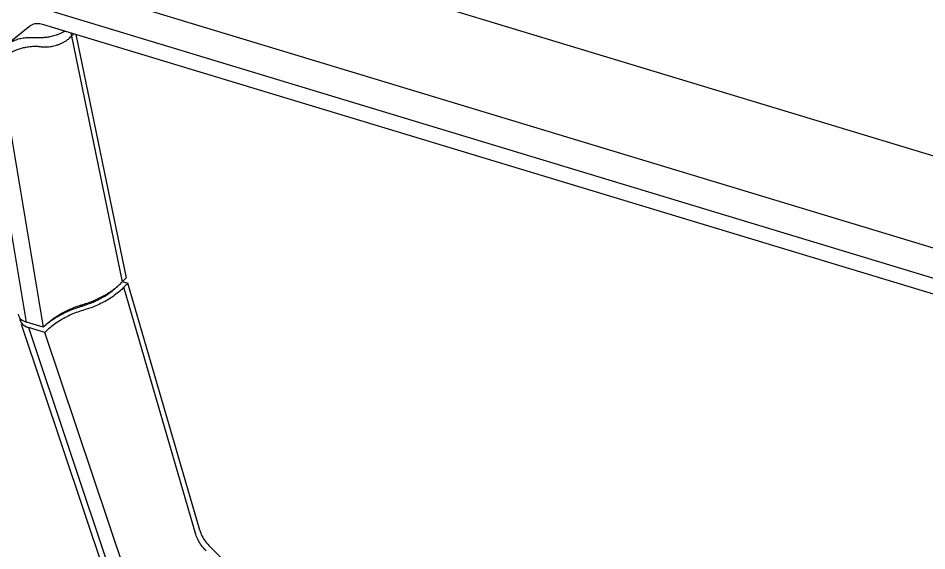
# Model space of a CAD drawing. Header units: millimetres. Extents: x 14343 to 15285, y -9166 to -7819.
# Drawn here: x 14376.5 to 14442, y -8420.6 to -8382.1 of the extents above; entities that cross this region are included whole.
import ezdxf

# ---------------------------------------------------------------- set-up
doc = ezdxf.new("R2010")
doc.units = ezdxf.units.MM

# ---------------------------------------------------------------- blocks, each defined once
blk = doc.blocks.new('u9')
at = {"color": 7, "linetype": 'Continuous'}
for p, q in [((-430.99, 118.774), (-304.514, 80.479)), ((-309.44, 75.308), (-435.915, 113.603)), ((-436.494, 111.611), (-310.018, 73.316)), ((-310.346, 72.256), (-435.646, 110.196)), ((-436.661, 110.092), (-438.651, 108.493)), ((-433.657, 109.364), (-433.487, 109.542)), ((-433.657, 109.364), (-429.988, 91.644)), ((-433.338, 109.497), (-429.704, 91.943)), ((-436.887, 88.731), (-440.263, 108.797)), ((-438.918, 107.567), (-435.688, 88.368)), ((-429.704, 91.943), (-429.988, 91.644)), ((-429.987, 91.675), (-429.591, 91.555)), ((-429.591, 91.555), (-429.875, 91.257)), ((-424.679, 73.428), (-429.875, 91.257)), ((-424.394, 73.726), (-429.591, 91.555)), ((-437.27, 88.603), (-431.019, 69.931)), ((-435.688, 88.368), (-436.887, 88.731)), ((-435.563, 87.994), (-436.762, 88.357)), ((-436.762, 88.357), (-430.436, 69.463)), ((-429.516, 69.932), (-435.563, 87.994)), ((-423.643, 72.539), (-422.014, 70.925))]:
    blk.add_line(p, q, dxfattribs=at)
for centre, radius, start, end in [((-432.295, 84.878), 4.515, 134.2336, 136.36864), ((-432.057, 84.632), 4.857, 131.15889, 134.22058)]:
    blk.add_arc(centre, radius, start, end, dxfattribs=at)
for centre, start_param in [((-436.031, 89.627), 3.094422), ((-435.905, 89.253), 2.983385)]:
    blk.add_ellipse(centre, major_axis=(1.458, 0.364), ratio=0.614392, start_param=start_param, end_param=3.940576, dxfattribs=at)
for points, start_tangent, end_tangent in [([(-436.479, 110.198), (-436.661, 110.092)], (-0.923163, -0.38441), (-0.779662, -0.626201)), ([(-436.038, 110.267), (-436.385, 110.231), (-436.479, 110.198)], (-0.998801, 0.048946), (-0.923163, -0.38441)), ([(-435.646, 110.196), (-436.038, 110.267)], (-0.957088, 0.289798), (-0.998801, 0.048946)), ([(-438.126, 108.896), (-437.962, 108.984), (-437.806, 109.055), (-437.651, 109.116), (-437.492, 109.168), (-437.323, 109.213), (-437.146, 109.248), (-436.95, 109.27), (-436.749, 109.275), (-436.581, 109.27), (-436.438, 109.265), (-436.292, 109.263), (-436.134, 109.264), (-435.978, 109.268), (-435.826, 109.274), (-435.678, 109.282), (-435.538, 109.294), (-435.4, 109.31), (-435.256, 109.333), (-435.097, 109.366), (-434.924, 109.41), (-434.736, 109.467), (-434.532, 109.54), (-434.317, 109.632), (-434.117, 109.732)], (0.864728, 0.502241), (0.879086, 0.476664)), ([(-433.686, 109.598), (-433.657, 109.364)], (0.034837, -0.999393), (0.202719, -0.979237)), ([(-438.067, 108.181), (-437.907, 108.26), (-437.744, 108.332), (-437.575, 108.399), (-437.408, 108.458), (-437.249, 108.506), (-437.103, 108.544), (-436.943, 108.576), (-436.744, 108.607), (-436.53, 108.633), (-436.345, 108.647), (-436.206, 108.645), (-436.08, 108.638), (-435.96, 108.626), (-435.844, 108.612), (-435.722, 108.601), (-435.587, 108.595), (-435.437, 108.598), (-435.274, 108.611), (-435.101, 108.636), (-434.918, 108.672), (-434.726, 108.724), (-434.523, 108.794), (-434.311, 108.887), (-434.093, 109.009), (-433.873, 109.165), (-433.657, 109.364)], (0.887644, 0.460529), (0.689696, 0.724099)), ([(-435.688, 88.368), (-434.791, 89.112), (-434.439, 89.33), (-433.67, 89.71), (-433.05, 89.94), (-432.838, 90.006), (-432.416, 90.143), (-432.007, 90.302), (-431.238, 90.683), (-430.558, 91.135), (-429.988, 91.644)], (0.689698, 0.724097), (0.689698, 0.724097)), ([(-430.317, 91.33), (-431.399, 90.51), (-432.094, 90.166), (-432.46, 90.024), (-432.855, 89.896), (-433.075, 89.827), (-433.755, 89.575), (-434.6, 89.157), (-434.987, 88.917), (-435.624, 88.433)], (-0.701063, -0.7131), (-0.753483, -0.657467)), ([(-429.875, 91.257), (-430.185, 90.961), (-430.533, 90.681), (-430.917, 90.421), (-431.332, 90.183), (-431.774, 89.969), (-432.237, 89.783), (-432.717, 89.625), (-433.198, 89.467), (-433.663, 89.282), (-434.106, 89.068), (-434.521, 88.829), (-434.905, 88.569), (-435.253, 88.289)], (-0.689698, -0.724097), (-0.752627, -0.658447)), ([(-424.394, 73.726), (-424.23, 73.323), (-423.974, 72.919), (-423.643, 72.539)], (0.279834, -0.960048), (0.71022, -0.70398)), ([(-423.927, 72.241), (-424.258, 72.62), (-424.514, 73.024), (-424.679, 73.428)], (-0.71022, 0.70398), (-0.279834, 0.960048))]:
    blk.add_spline(points, degree=3, dxfattribs=dict(at, start_tangent=start_tangent, end_tangent=end_tangent))

msp = doc.modelspace()

# ---------------------------------------------------------------- block references
msp.add_blockref('u9', (14813.948, -8492.81))

doc.saveas('drawing.dxf')
